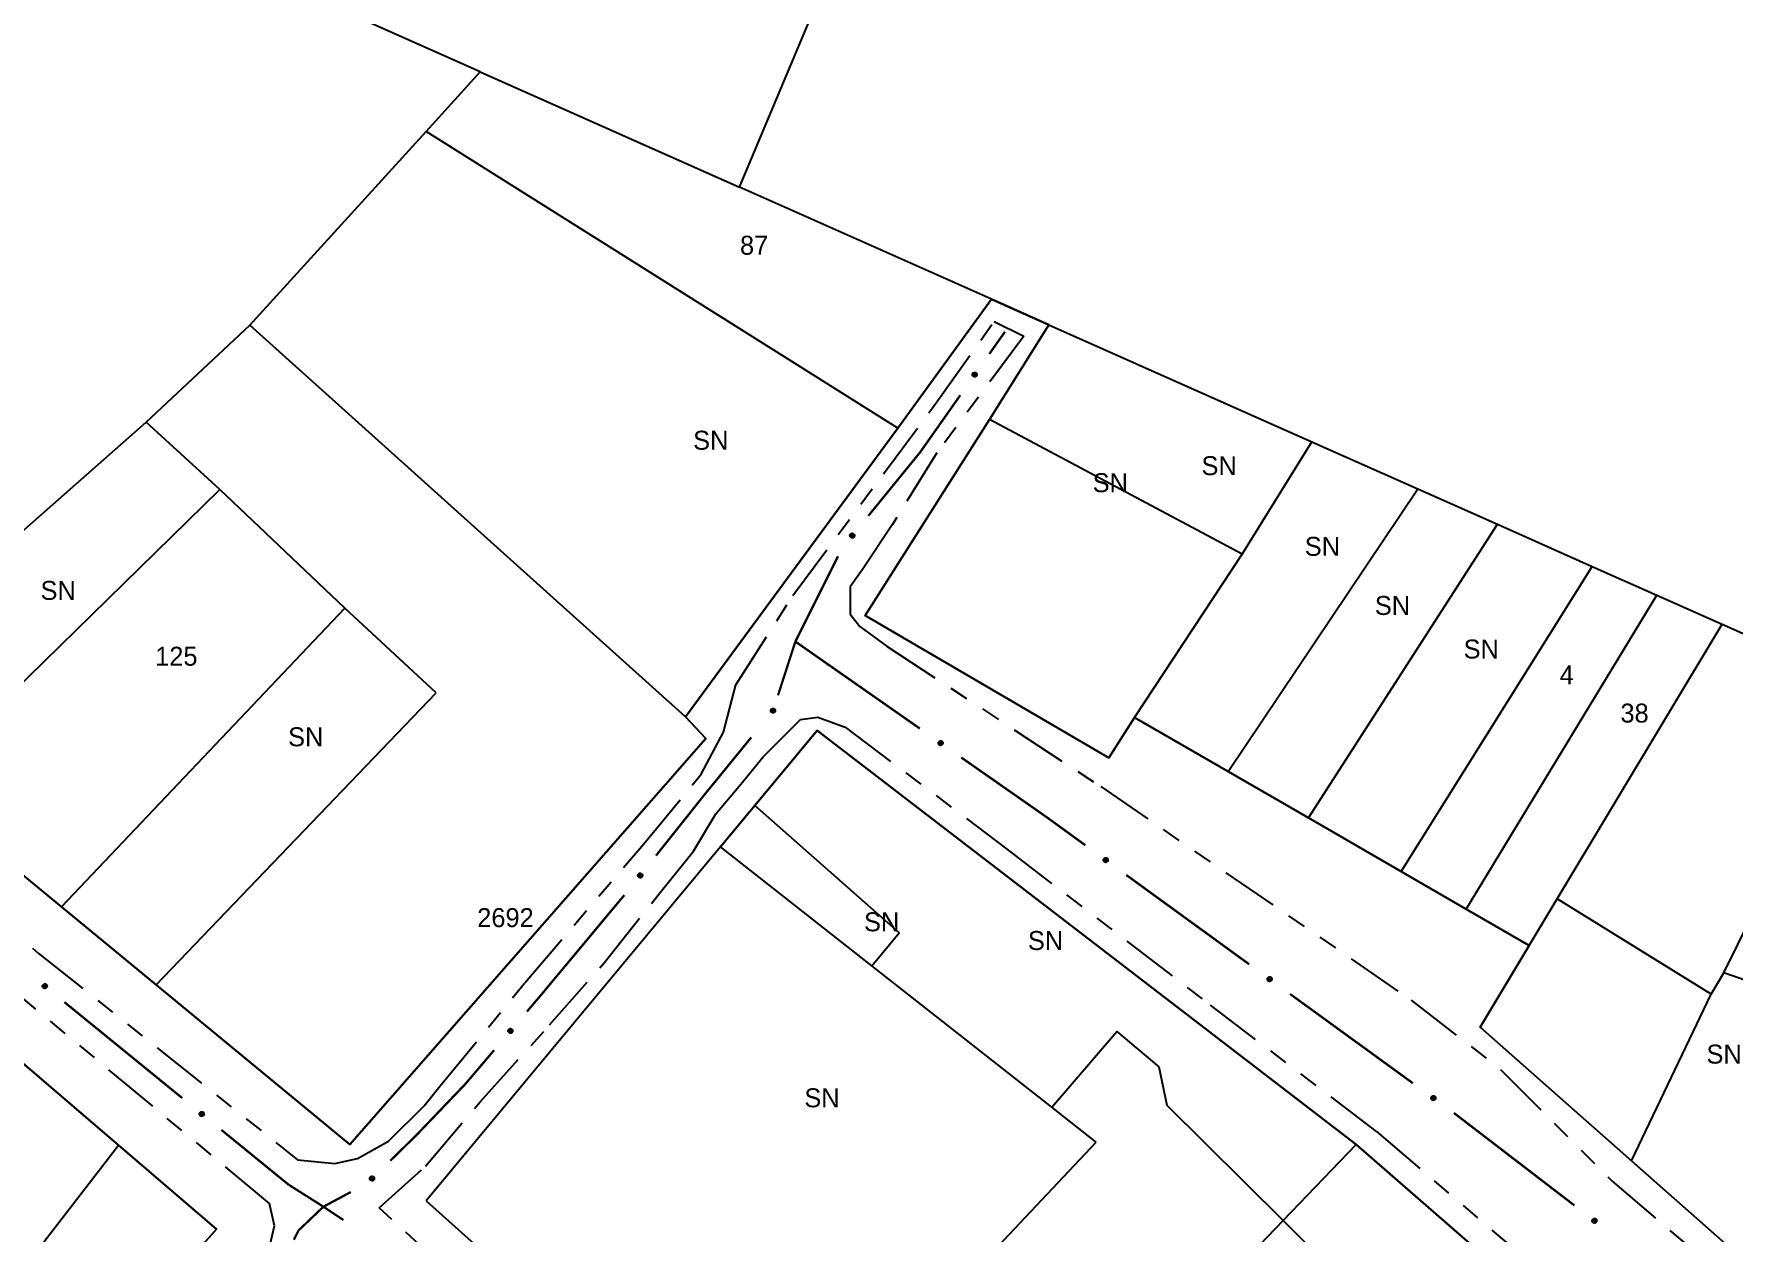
# Model space of a CAD drawing. Extents: x 204373 to 205952, y 4873300 to 4875179.
# Drawn here: x 205632.6 to 205766.9, y 4874200.6 to 4874295.3 of the extents above; entities that cross this region are included whole.
import ezdxf
from ezdxf.enums import TextEntityAlignment as Align

# ---------------------------------------------------------------- set-up
doc = ezdxf.new("R2010")
doc.units = 0
doc.header["$LTSCALE"] = 1.5
doc.header["$MEASUREMENT"] = 0
doc.linetypes.add('TRACO_25', pattern=[8, 3, -1, 1, -1, 1, -1])
for name, color, linetype in [('CD_MALHA_LOTES', 7, 'CONTINUOUS'), ('RU-QUADRA', 220, 'CONTINUOUS'), ('SV-EIXO-RUA-N-PAV', 6, 'CONTINUOUS'), ('SV-RUA-NAO-PAV', 7, 'CONTINUOUS'), ('Th_NmrPort', 1, 'CONTINUOUS')]:
    doc.layers.add(name, color=color, linetype=linetype)

msp = doc.modelspace()

# ---------------------------------------------------------------- linework, layer by layer
at = {"layer": 'CD_MALHA_LOTES', "linetype": 'Continuous', "flags": 128}
for points in [[(205688.351949, 4874283.152557), (205706.298173, 4874325.851901)], [(205667.877065, 4874292.264462), (205633.468149, 4874307.577405)], [(205663.595358, 4874287.542785), (205667.877065, 4874292.264462)], [(205667.877065, 4874292.264462), (205688.351949, 4874283.152557)], [(205649.673746, 4874272.238886), (205663.595358, 4874287.542785)], [(205700.867758, 4874264.093263), (205663.595358, 4874287.542785)], [(205708.27281, 4874274.287209), (205688.351949, 4874283.152557)], [(205708.27281, 4874274.287209), (205700.867758, 4874264.093263)], [(205712.797327, 4874272.27367), (205708.27281, 4874274.287209)], [(205641.478755, 4874264.578709), (205649.673746, 4874272.238886)], [(205684.082836, 4874241.285516), (205649.673746, 4874272.238886)], [(205708.124768, 4874264.784406), (205712.797327, 4874272.27367)], [(205712.797327, 4874272.27367), (205733.583741, 4874263.023126)], [(205631.654639, 4874255.898271), (205641.478755, 4874264.578709)], [(205647.30411, 4874259.255256), (205641.478755, 4874264.578709)], [(205698.300652, 4874249.283037), (205708.124768, 4874264.784406)], [(205728.069204, 4874254.121044), (205708.124768, 4874264.784406)], [(205700.867758, 4874264.093263), (205684.082836, 4874241.285516)], [(205728.069204, 4874254.121044), (205733.583741, 4874263.023126)], [(205733.583741, 4874263.023126), (205741.954917, 4874259.297716)], [(205623.287583, 4874235.737795), (205647.30411, 4874259.255256)], [(205657.177594, 4874249.875446), (205647.30411, 4874259.255256)], [(205726.967508, 4874236.963547), (205741.954917, 4874259.297716)], [(205741.954917, 4874259.297716), (205748.256275, 4874256.493433)], [(205733.317546, 4874233.291961), (205748.256275, 4874256.493433)], [(205748.256275, 4874256.493433), (205755.720908, 4874253.171459)], [(205719.578008, 4874241.236149), (205728.069204, 4874254.121044)], [(205740.644621, 4874229.055453), (205755.720908, 4874253.171459)], [(205755.720908, 4874253.171459), (205760.84993, 4874250.888898)], [(205745.764909, 4874226.069327), (205760.84993, 4874250.888898)], [(205760.84993, 4874250.888898), (205766.015629, 4874248.590016)], [(205634.801902, 4874226.25249), (205657.177594, 4874249.875446)], [(205664.385237, 4874243.161478), (205657.177594, 4874249.875446)], [(205719.578008, 4874241.236149), (205717.553944, 4874238.027266), (205698.300652, 4874249.283037)], [(205752.9671, 4874226.880395), (205766.015629, 4874248.590016)], [(205766.015629, 4874248.590016), (205777.267376, 4874243.582669)], [(205642.272165, 4874220.090217), (205664.385237, 4874243.161478)], [(205766.131482, 4874221.044875), (205777.267376, 4874243.582669)], [(205684.082836, 4874241.285516), (205685.711961, 4874239.557656)], [(205689.581994, 4874234.258258), (205694.50451, 4874240.193956), (205737.07742, 4874207.483721)], [(205726.967508, 4874236.963547), (205719.578008, 4874241.236149)], [(205685.711961, 4874239.557656), (205657.572533, 4874207.468836)], [(205733.317546, 4874233.291961), (205726.967508, 4874236.963547)], [(205634.801902, 4874226.25249), (205623.287583, 4874235.737795)], [(205686.866888, 4874231.005731), (205689.581994, 4874234.258258)], [(205698.818207, 4874221.600415), (205700.982362, 4874224.203583), (205689.581994, 4874234.258258)], [(205740.644621, 4874229.055453), (205733.317546, 4874233.291961)], [(205686.866888, 4874231.005731), (205663.603405, 4874203.019256)], [(205698.818207, 4874221.600415), (205686.866888, 4874231.005731)], [(205745.764909, 4874226.069327), (205740.644621, 4874229.055453)], [(205750.759993, 4874223.208299), (205752.9671, 4874226.880395)], [(205765.144134, 4874219.366383), (205752.9671, 4874226.880395)], [(205642.272165, 4874220.090217), (205634.801902, 4874226.25249)], [(205750.759993, 4874223.208299), (205745.764909, 4874226.069327)], [(205746.87819, 4874216.74991), (205750.759993, 4874223.208299)], [(205713.026364, 4874210.419328), (205698.818207, 4874221.600415)], [(205623.974581, 4874220.547709), (205639.288602, 4874207.427853)], [(205657.572533, 4874207.468836), (205642.272165, 4874220.090217)], [(205765.144134, 4874219.366383), (205766.131482, 4874221.044875)], [(205776.69611, 4874217.342319), (205766.131482, 4874221.044875)], [(205758.839831, 4874206.178548), (205765.144134, 4874219.366383)], [(205713.026364, 4874210.419328), (205718.169095, 4874216.412653), (205721.49556, 4874213.611419), (205722.137509, 4874210.57675), (205731.304803, 4874201.459107)], [(205758.839831, 4874206.178548), (205746.87819, 4874216.74991)], [(205716.535043, 4874207.658799), (205713.026364, 4874210.419328)], [(205623.600952, 4874187.116868), (205639.288602, 4874207.427853)], [(205639.288602, 4874207.427853), (205647.04382, 4874200.783789)], [(205689.933814, 4874179.398889), (205716.535043, 4874207.658799)], [(205731.304803, 4874201.459107), (205737.07742, 4874207.483721)], [(205737.07742, 4874207.483721), (205749.13049, 4874196.977917)], [(205769.389732, 4874196.854841), (205758.839831, 4874206.178548)], [(205663.603405, 4874203.019256), (205689.933814, 4874179.398889)], [(205700.820586, 4874169.632632), (205731.304803, 4874201.459107)], [(205741.956811, 4874190.856959), (205731.304803, 4874201.459107)], [(205647.04382, 4874200.783789), (205629.788179, 4874181.436555)]]:
    msp.add_lwpolyline(points, dxfattribs=at)
at = {"layer": 'RU-QUADRA', "linetype": 'Continuous', "flags": 128}
msp.add_lwpolyline([(205623.262178, 4874235.706998), (205634.801902, 4874226.25249), (205642.272165, 4874220.090217), (205657.572533, 4874207.468836), (205685.711961, 4874239.557656), (205684.082836, 4874241.285516), (205700.867758, 4874264.093263), (205708.27281, 4874274.287209), (205712.797327, 4874272.27367), (205708.124768, 4874264.784406), (205698.300652, 4874249.283037), (205717.553944, 4874238.027266), (205719.578008, 4874241.236149), (205726.967508, 4874236.963547), (205733.317546, 4874233.291961), (205740.644621, 4874229.055453), (205745.764909, 4874226.069327), (205750.759993, 4874223.208299), (205746.87819, 4874216.74991), (205758.839831, 4874206.178548), (205769.389732, 4874196.854841)], dxfattribs=at)
for points in [[(205523.685177, 4874220.974697), (205550.384966, 4874197.645992), (205559.652156, 4874189.844739), (205564.493981, 4874185.693188), (205571.899934, 4874179.343062), (205580.816441, 4874171.941868), (205604.015723, 4874152.540165), (205615.709665, 4874165.651554), (205623.25847, 4874174.165357), (205629.788179, 4874181.436555), (205647.04382, 4874200.783789), (205639.288602, 4874207.427853), (205623.974581, 4874220.547709), (205616.05772, 4874227.330256), (205608.538869, 4874233.77182), (205603.983278, 4874237.674695), (205594.051052, 4874246.183849), (205567.590467, 4874268.85321), (205554.699042, 4874254.418154), (205547.740649, 4874246.626557), (205539.505392, 4874237.275857)], [(205663.603405, 4874203.019256), (205689.933814, 4874179.398889), (205700.820586, 4874169.632632), (205728.875302, 4874144.465431), (205740.433064, 4874134.097245), (205750.099568, 4874153.891937), (205759.983338, 4874174.131537), (205757.007028, 4874175.882308), (205760.917083, 4874180.346774), (205764.126829, 4874183.906674), (205749.13049, 4874196.977917), (205737.07742, 4874207.483721), (205694.50451, 4874240.193956), (205689.575208, 4874234.263899), (205686.866888, 4874231.005731)]]:
    msp.add_lwpolyline(points, close=True, dxfattribs=at)
at = {"layer": 'SV-EIXO-RUA-N-PAV', "const_width": 0.18}
for points in [[(205708.104947, 4874269.96382), (205709.255934, 4874271.599433)], [(205709.255934, 4874271.599433), (205709.334405, 4874271.710944)], [(205702.640564, 4874262.198644), (205705.802973, 4874266.692594)], [(205698.534224, 4874257.153712), (205702.321852, 4874261.807084)], [(205702.321852, 4874261.807084), (205702.640564, 4874262.198644)], [(205692.775956, 4874247.225578), (205696.145022, 4874253.96371)], [(205691.404716, 4874242.974734), (205692.632727, 4874246.781568)], [(205692.632727, 4874246.781568), (205692.775956, 4874247.225578)], [(205692.775956, 4874247.225578), (205702.610826, 4874240.349872)], [(205685.553654, 4874235.070972), (205689.289544, 4874239.65045)], [(205705.889116, 4874238.05797), (205712.445696, 4874233.474167)], [(205681.763305, 4874230.304322), (205685.497659, 4874235.000554)], [(205685.497659, 4874235.000554), (205685.553654, 4874235.070972)], [(205712.445696, 4874233.474167), (205712.681326, 4874233.309435)], [(205712.681326, 4874233.309435), (205715.684466, 4874231.126825)], [(205718.920174, 4874228.775189), (205728.627301, 4874221.720283)], [(205672.694433, 4874219.305214), (205679.26039, 4874227.184364)], [(205635.021461, 4874218.725354), (205644.325399, 4874211.14665)], [(205671.565163, 4874217.976662), (205672.212812, 4874218.738602)], [(205672.212812, 4874218.738602), (205672.694433, 4874219.305214)], [(205731.863009, 4874219.368648), (205741.570136, 4874212.313742)], [(205666.705206, 4874212.259066), (205668.974569, 4874214.928905)], [(205662.829825, 4874208.207531), (205666.362363, 4874211.900639)], [(205666.362363, 4874211.900639), (205666.705206, 4874212.259066)], [(205744.805844, 4874209.962107), (205744.917455, 4874209.880991)], [(205744.917455, 4874209.880991), (205754.326347, 4874202.657389)], [(205647.426711, 4874208.620415), (205652.07868, 4874204.831063)], [(205662.194469, 4874207.585102), (205662.829825, 4874208.207531)], [(205660.765797, 4874206.185496), (205662.194469, 4874207.585102)], [(205652.07868, 4874204.831063), (205652.73164, 4874204.299182)], [(205652.73164, 4874204.299182), (205655.399432, 4874202.609579)], [(205656.768791, 4874203.241109), (205657.64258, 4874203.708987)], [(205657.64258, 4874203.708987), (205657.650056, 4874203.713686)], [(205655.091909, 4874202.177914), (205655.486449, 4874202.554469)], [(205655.399432, 4874202.609579), (205655.486449, 4874202.554469)], [(205655.486449, 4874202.554469), (205656.768791, 4874203.241109)], [(205655.486449, 4874202.554469), (205657.064215, 4874201.501253)], [(205653.513701, 4874200.67165), (205655.091909, 4874202.177914)], [(205653.147721, 4874199.93969), (205653.513701, 4874200.67165)]]:
    msp.add_lwpolyline(points, dxfattribs=at)
at = {"layer": 'SV-EIXO-RUA-N-PAV'}
for points in [[(205706.781249, 4874268.274055), (205706.772187, 4874268.322116), (205706.774226, 4874268.365276), (205706.786288, 4874268.400784), (205706.805129, 4874268.429381), (205706.827699, 4874268.456467), (205706.856479, 4874268.478755), (205706.893901, 4874268.496417), (205706.94205, 4874268.505846), (205706.986125, 4874268.50085), (205707.021569, 4874268.490887), (205707.05252, 4874268.472959), (205707.078466, 4874268.450592), (205707.100629, 4874268.419931), (205707.118157, 4874268.381833), (205707.126466, 4874268.333188), (205707.124176, 4874268.29089), (205707.111607, 4874268.256851), (205707.093386, 4874268.225849), (205707.070012, 4874268.198473), (205707.041635, 4874268.176757), (205707.003244, 4874268.159178), (205706.955123, 4874268.151613), (205706.912909, 4874268.153415), (205706.878703, 4874268.165503), (205706.848585, 4874268.184129), (205706.821143, 4874268.206436), (205706.797534, 4874268.234434), (205706.781249, 4874268.274055)], [(205697.095605, 4874255.560645), (205697.089927, 4874255.609223), (205697.094979, 4874255.652134), (205697.109495, 4874255.686711), (205697.130289, 4874255.713922), (205697.154697, 4874255.739363), (205697.184966, 4874255.759584), (205697.223531, 4874255.774586), (205697.272221, 4874255.780624), (205697.31584, 4874255.772559), (205697.3505, 4874255.760142), (205697.380122, 4874255.740093), (205697.40444, 4874255.715967), (205697.424404, 4874255.683832), (205697.439225, 4874255.644601), (205697.444113, 4874255.595494), (205697.438871, 4874255.553459), (205697.423952, 4874255.520383), (205697.403608, 4874255.490731), (205697.378377, 4874255.465056), (205697.348551, 4874255.445378), (205697.309024, 4874255.430526), (205697.260492, 4874255.426345), (205697.218508, 4874255.431094), (205697.185231, 4874255.445544), (205697.156489, 4874255.466231), (205697.130674, 4874255.490402), (205697.109081, 4874255.519983), (205697.095605, 4874255.560645)], [(205690.865544, 4874241.661866), (205690.842633, 4874241.705076), (205690.831779, 4874241.746898), (205690.832765, 4874241.784386), (205690.842274, 4874241.817285), (205690.855794, 4874241.849847), (205690.876667, 4874241.879669), (205690.907166, 4874241.907636), (205690.950351, 4874241.930923), (205690.993924, 4874241.939227), (205691.030728, 4874241.940226), (205691.065605, 4874241.932286), (205691.097017, 4874241.918622), (205691.127277, 4874241.895916), (205691.155318, 4874241.864731), (205691.177683, 4874241.820741), (205691.188043, 4874241.779667), (205691.186137, 4874241.743432), (205691.177932, 4874241.70842), (205691.163731, 4874241.675342), (205691.143073, 4874241.646187), (205691.111624, 4874241.618011), (205691.067913, 4874241.596512), (205691.027064, 4874241.585711), (205690.990812, 4874241.587108), (205690.956525, 4874241.595962), (205690.923701, 4874241.609125), (205690.892849, 4874241.628859), (205690.865544, 4874241.661866)], [(205704.195288, 4874239.376466), (205704.243321, 4874239.385675), (205704.286487, 4874239.383768), (205704.322032, 4874239.371816), (205704.350687, 4874239.353063), (205704.377843, 4874239.330577), (205704.400219, 4874239.301865), (205704.417995, 4874239.264498), (205704.427572, 4874239.216378), (205704.422713, 4874239.172288), (205704.412859, 4874239.136813), (205704.395025, 4874239.105807), (205704.372739, 4874239.079793), (205704.342146, 4874239.057536), (205704.304102, 4874239.039891), (205704.255483, 4874239.031432), (205704.213177, 4874239.033592), (205704.1791, 4874239.046056), (205704.148042, 4874239.064182), (205704.120594, 4874239.087471), (205704.098791, 4874239.115781), (205704.081095, 4874239.154118), (205704.073382, 4874239.202216), (205704.075054, 4874239.244435), (205704.087036, 4874239.278678), (205704.10557, 4874239.308853), (205704.127792, 4874239.336364), (205704.155717, 4874239.360058), (205704.195288, 4874239.376466)], [(205717.25081, 4874230.124525), (205717.299004, 4874230.132852), (205717.342128, 4874230.130154), (205717.377447, 4874230.117552), (205717.405754, 4874230.098277), (205717.432493, 4874230.075296), (205717.454339, 4874230.046179), (205717.471427, 4874230.008492), (205717.48012, 4874229.960205), (205717.474452, 4874229.916211), (205717.463949, 4874229.880923), (205717.44555, 4874229.850249), (205717.422791, 4874229.824648), (205717.391795, 4874229.802956), (205717.353433, 4874229.786011), (205717.304668, 4874229.778446), (205717.262409, 4874229.781381), (205717.228566, 4874229.794468), (205717.197846, 4874229.81316), (205717.170829, 4874229.836949), (205717.149549, 4874229.865654), (205717.132559, 4874229.904309), (205717.125729, 4874229.95254), (205717.128175, 4874229.994721), (205717.140783, 4874230.028739), (205717.159867, 4874230.058569), (205717.18259, 4874230.085668), (205717.210945, 4874230.108846), (205717.25081, 4874230.124525)], [(205680.342934, 4874228.694964), (205680.336702, 4874228.743474), (205680.341266, 4874228.78644), (205680.355386, 4874228.821181), (205680.375869, 4874228.848626), (205680.399986, 4874228.874344), (205680.430022, 4874228.894909), (205680.468414, 4874228.910349), (205680.517032, 4874228.916942), (205680.560739, 4874228.909374), (205680.595539, 4874228.897353), (205680.625387, 4874228.877643), (205680.649979, 4874228.853795), (205680.670308, 4874228.82189), (205680.685575, 4874228.78283), (205680.691022, 4874228.733782), (205680.686259, 4874228.69169), (205680.671719, 4874228.658446), (205680.651713, 4874228.628564), (205680.626777, 4874228.602603), (205680.597177, 4874228.582587), (205680.557822, 4874228.567286), (205680.509341, 4874228.562552), (205680.467305, 4874228.566823), (205680.433866, 4874228.580892), (205680.40489, 4874228.60125), (205680.378801, 4874228.625126), (205680.356872, 4874228.654458), (205680.342934, 4874228.694964)], [(205633.428928, 4874220.164562), (205633.477508, 4874220.170223), (205633.520417, 4874220.165154), (205633.554989, 4874220.150626), (205633.582192, 4874220.129822), (205633.607624, 4874220.105404), (205633.627834, 4874220.075128), (205633.642821, 4874220.036557), (205633.648842, 4874219.987865), (205633.64076, 4874219.944249), (205633.62833, 4874219.909593), (205633.60827, 4874219.879979), (205633.584135, 4874219.85567), (205633.551992, 4874219.835717), (205633.512756, 4874219.820911), (205633.463648, 4874219.816042), (205633.421614, 4874219.8213), (205633.388544, 4874219.83623), (205633.358899, 4874219.856586), (205633.333234, 4874219.881826), (205633.313567, 4874219.911659), (205633.29873, 4874219.951191), (205633.294566, 4874219.999725), (205633.299332, 4874220.041708), (205633.313794, 4874220.074979), (205633.334491, 4874220.103713), (205633.358672, 4874220.12952), (205633.38826, 4874220.151102), (205633.428928, 4874220.164562)], [(205730.193645, 4874220.717984), (205730.24184, 4874220.726311), (205730.284963, 4874220.723613), (205730.320282, 4874220.71101), (205730.348589, 4874220.691736), (205730.375328, 4874220.668755), (205730.397174, 4874220.639638), (205730.414262, 4874220.60195), (205730.422955, 4874220.553664), (205730.417287, 4874220.509669), (205730.406784, 4874220.474382), (205730.388385, 4874220.443708), (205730.365626, 4874220.418107), (205730.33463, 4874220.396414), (205730.296268, 4874220.37947), (205730.247503, 4874220.371904), (205730.205244, 4874220.374839), (205730.171401, 4874220.387926), (205730.140681, 4874220.406619), (205730.113664, 4874220.430407), (205730.092384, 4874220.459113), (205730.075394, 4874220.497768), (205730.068564, 4874220.545998), (205730.07101, 4874220.58818), (205730.083618, 4874220.622197), (205730.102702, 4874220.652028), (205730.125426, 4874220.679126), (205730.15378, 4874220.702305), (205730.193645, 4874220.717984)], [(205670.092937, 4874216.414601), (205670.088294, 4874216.463289), (205670.09426, 4874216.506083), (205670.109509, 4874216.540343), (205670.130878, 4874216.567104), (205670.155823, 4874216.59202), (205670.186515, 4874216.611591), (205670.225391, 4874216.625768), (205670.274199, 4874216.630768), (205670.317635, 4874216.621776), (205670.352024, 4874216.608623), (205670.381212, 4874216.587948), (205670.40501, 4874216.563309), (205670.424285, 4874216.530756), (205670.438267, 4874216.491218), (205670.442108, 4874216.442018), (205670.435971, 4874216.400105), (205670.420352, 4874216.367354), (205670.39938, 4874216.338142), (205670.373609, 4874216.31301), (205670.34337, 4874216.293972), (205670.303536, 4874216.279966), (205670.254926, 4874216.276819), (205670.213052, 4874216.282462), (205670.18009, 4874216.297617), (205670.151796, 4874216.318912), (205670.126501, 4874216.343627), (205670.105543, 4874216.373661), (205670.092937, 4874216.414601)], [(205743.13648, 4874211.311442), (205743.184675, 4874211.31977), (205743.227798, 4874211.317071), (205743.263117, 4874211.304469), (205743.291424, 4874211.285194), (205743.318163, 4874211.262213), (205743.340009, 4874211.233096), (205743.357097, 4874211.195409), (205743.36579, 4874211.147122), (205743.360122, 4874211.103128), (205743.34962, 4874211.06784), (205743.33122, 4874211.037166), (205743.308461, 4874211.011565), (205743.277465, 4874210.989873), (205743.239103, 4874210.972929), (205743.190338, 4874210.965363), (205743.148079, 4874210.968298), (205743.114236, 4874210.981385), (205743.083516, 4874211.000077), (205743.056499, 4874211.023866), (205743.03522, 4874211.052571), (205743.018229, 4874211.091226), (205743.011399, 4874211.139457), (205743.013845, 4874211.181639), (205743.026453, 4874211.215656), (205743.045537, 4874211.245486), (205743.068261, 4874211.272585), (205743.096615, 4874211.295763), (205743.13648, 4874211.311442)], [(205645.834178, 4874210.059624), (205645.882757, 4874210.065284), (205645.925667, 4874210.060216), (205645.960239, 4874210.045688), (205645.987441, 4874210.024883), (205646.012874, 4874210.000465), (205646.033083, 4874209.97019), (205646.048071, 4874209.931618), (205646.054091, 4874209.882926), (205646.04601, 4874209.839311), (205646.03358, 4874209.804655), (205646.01352, 4874209.775041), (205645.989385, 4874209.750732), (205645.957242, 4874209.730779), (205645.918006, 4874209.715972), (205645.868897, 4874209.711103), (205645.826864, 4874209.716361), (205645.793793, 4874209.731291), (205645.764149, 4874209.751647), (205645.738483, 4874209.776887), (205645.718816, 4874209.806721), (205645.70398, 4874209.846253), (205645.699816, 4874209.894786), (205645.704581, 4874209.936769), (205645.719043, 4874209.970041), (205645.739741, 4874209.998775), (205645.763922, 4874210.024581), (205645.79351, 4874210.046163), (205645.834178, 4874210.059624)], [(205659.157454, 4874204.763977), (205659.157264, 4874204.812885), (205659.167101, 4874204.854958), (205659.185406, 4874204.887688), (205659.209123, 4874204.912392), (205659.236233, 4874204.934933), (205659.26858, 4874204.951628), (205659.308586, 4874204.962206), (205659.357646, 4874204.962742), (205659.400083, 4874204.949831), (205659.433131, 4874204.933602), (205659.460315, 4874204.910355), (205659.481771, 4874204.883652), (205659.498002, 4874204.849478), (205659.508326, 4874204.808832), (205659.50767, 4874204.759487), (205659.497743, 4874204.718306), (205659.479207, 4874204.687113), (205659.455662, 4874204.659932), (205659.427709, 4874204.637251), (205659.395863, 4874204.621046), (205659.354919, 4874204.610725), (205659.306224, 4874204.612017), (205659.265038, 4874204.62145), (205659.233593, 4874204.639543), (205659.207355, 4874204.663326), (205659.184416, 4874204.690242), (205659.16628, 4874204.722059), (205659.157454, 4874204.763977)], [(205755.865805, 4874201.614264), (205755.914202, 4874201.621322), (205755.957239, 4874201.617491), (205755.992215, 4874201.603965), (205756.020006, 4874201.583953), (205756.046131, 4874201.560277), (205756.067204, 4874201.530596), (205756.083296, 4874201.492472), (205756.090716, 4874201.443974), (205756.083894, 4874201.400144), (205756.072468, 4874201.365144), (205756.053269, 4874201.334964), (205756.029844, 4874201.30997), (205755.998289, 4874201.2891), (205755.959495, 4874201.27317), (205755.910547, 4874201.266889), (205755.86838, 4874201.270934), (205755.834893, 4874201.284906), (205755.804675, 4874201.304399), (205755.778293, 4874201.32889), (205755.757775, 4874201.358144), (205755.741806, 4874201.397233), (205755.736246, 4874201.445626), (205755.739801, 4874201.487729), (205755.753299, 4874201.521403), (205755.77316, 4874201.550721), (205755.796588, 4874201.577213), (205755.825542, 4874201.599639), (205755.865805, 4874201.614264)]]:
    msp.add_lwpolyline(points, close=True, dxfattribs=at)
for points in [[(205706.772187, 4874268.322116), (205706.856479, 4874268.478755)], [(205706.773243, 4874268.346725), (205706.837801, 4874268.459804)], [(205706.774226, 4874268.365276), (205706.827699, 4874268.456467)], [(205706.777376, 4874268.300435), (205706.871278, 4874268.481296)], [(205706.781249, 4874268.274055), (205706.893901, 4874268.496417)], [(205706.791346, 4874268.253897), (205706.917486, 4874268.497167)], [(205706.797534, 4874268.234434), (205706.94205, 4874268.505846)], [(205706.812176, 4874268.224222), (205706.961089, 4874268.499853)], [(205706.821143, 4874268.206436), (205706.986125, 4874268.50085)], [(205706.836148, 4874268.199011), (205706.999526, 4874268.492827)], [(205706.848585, 4874268.184129), (205707.021569, 4874268.490887)], [(205706.865492, 4874268.176692), (205707.03817, 4874268.478981)], [(205706.878703, 4874268.165503), (205707.05252, 4874268.472959)], [(205706.898432, 4874268.161855), (205707.064166, 4874268.459019)], [(205706.912909, 4874268.153415), (205707.078466, 4874268.450592)], [(205706.936084, 4874268.153713), (205707.087683, 4874268.43079)], [(205706.955123, 4874268.151613), (205707.100629, 4874268.419931)], [(205706.980142, 4874268.159416), (205707.108059, 4874268.398098)], [(205707.003244, 4874268.159178), (205707.118157, 4874268.381833)], [(205707.023663, 4874268.17384), (205707.118226, 4874268.350899)], [(205707.041635, 4874268.176757), (205707.126466, 4874268.333188)], [(205707.057802, 4874268.19153), (205707.122029, 4874268.30651)], [(205707.070012, 4874268.198473), (205707.124176, 4874268.29089)], [(205697.089927, 4874255.609223), (205697.184966, 4874255.759584)], [(205697.092701, 4874255.633697), (205697.165008, 4874255.741985)], [(205697.093587, 4874255.587231), (205697.199907, 4874255.761083)], [(205697.094979, 4874255.652134), (205697.154697, 4874255.739363)], [(205697.095605, 4874255.560645), (205697.223531, 4874255.774586)], [(205697.104268, 4874255.539831), (205697.24711, 4874255.773684)], [(205697.109081, 4874255.519983), (205697.272221, 4874255.780624)], [(205697.122973, 4874255.508772), (205697.290795, 4874255.773315)], [(205697.130674, 4874255.490402), (205697.31584, 4874255.772559)], [(205697.145123, 4874255.481946), (205697.328647, 4874255.763618)], [(205697.156489, 4874255.466231), (205697.3505, 4874255.760142)], [(205697.172835, 4874255.45763), (205697.366228, 4874255.747104)], [(205697.185231, 4874255.445544), (205697.380122, 4874255.740093)], [(205697.204657, 4874255.440525), (205697.390765, 4874255.725373)], [(205697.218508, 4874255.431094), (205697.40444, 4874255.715967)], [(205697.241647, 4874255.42977), (205697.41225, 4874255.695569)], [(205697.260492, 4874255.426345), (205697.424404, 4874255.683832)], [(205697.285996, 4874255.432379), (205697.43029, 4874255.661532)], [(205697.309024, 4874255.430526), (205697.439225, 4874255.644601)], [(205697.330419, 4874255.443725), (205697.437132, 4874255.613737)], [(205697.348551, 4874255.445378), (205697.444113, 4874255.595494)], [(205697.365711, 4874255.458984), (205697.437821, 4874255.569192)], [(205697.378377, 4874255.465056), (205697.438871, 4874255.553459)], [(205690.831779, 4874241.746898), (205690.855794, 4874241.849847)], [(205690.836343, 4874241.72889), (205690.864452, 4874241.85603)], [(205690.842633, 4874241.705076), (205690.876667, 4874241.879669)], [(205690.854021, 4874241.68591), (205690.890047, 4874241.886485)], [(205690.865544, 4874241.661866), (205690.907166, 4874241.907636)], [(205690.881166, 4874241.645611), (205690.929467, 4874241.915348)], [(205690.892849, 4874241.628859), (205690.950351, 4874241.930923)], [(205690.909862, 4874241.62345), (205690.970311, 4874241.930848)], [(205690.923701, 4874241.609125), (205690.993924, 4874241.939227)], [(205690.940233, 4874241.606484), (205691.009102, 4874241.93554)], [(205690.956525, 4874241.595962), (205691.030728, 4874241.940226)], [(205690.974877, 4874241.593875), (205691.050113, 4874241.93378)], [(205690.990812, 4874241.587108), (205691.065605, 4874241.932286)], [(205691.010736, 4874241.589476), (205691.080862, 4874241.922428)], [(205691.027064, 4874241.585711), (205691.097017, 4874241.918622)], [(205691.049108, 4874241.59287), (205691.111694, 4874241.902446)], [(205691.067913, 4874241.596512), (205691.127277, 4874241.895916)], [(205691.089491, 4874241.611385), (205691.14085, 4874241.877269)], [(205691.111624, 4874241.618011), (205691.155318, 4874241.864731)], [(205691.126774, 4874241.63807), (205691.16456, 4874241.83521)], [(205691.143073, 4874241.646187), (205691.177683, 4874241.820741)], [(205691.154129, 4874241.66509), (205691.181359, 4874241.793947)], [(205691.163731, 4874241.675342), (205691.188043, 4874241.779667)], [(205704.073382, 4874239.202216), (205704.342146, 4874239.057536)], [(205704.075054, 4874239.244435), (205704.372739, 4874239.079793)], [(205704.075423, 4874239.221261), (205704.352965, 4874239.070514)], [(205704.081095, 4874239.154118), (205704.304102, 4874239.039891)], [(205704.081262, 4874239.17722), (205704.320336, 4874239.050038)], [(205704.083449, 4874239.258937), (205704.381121, 4874239.094118)], [(205704.087036, 4874239.278678), (205704.395025, 4874239.105807)], [(205704.09582, 4874239.133744), (205704.273168, 4874239.039726)], [(205704.098185, 4874239.291923), (205704.401004, 4874239.120176)], [(205704.098791, 4874239.115781), (205704.255483, 4874239.031432)], [(205704.10557, 4874239.308853), (205704.412859, 4874239.136813)], [(205704.113614, 4874239.09966), (205704.228791, 4874239.035787)], [(205704.120413, 4874239.321336), (205704.41473, 4874239.158862)], [(205704.120594, 4874239.087471), (205704.213177, 4874239.033592)], [(205704.127792, 4874239.336364), (205704.422713, 4874239.172288)], [(205704.14555, 4874239.345385), (205704.421638, 4874239.197321)], [(205704.155717, 4874239.360058), (205704.427572, 4874239.216378)], [(205704.175161, 4874239.366306), (205704.418818, 4874239.240916)], [(205704.195288, 4874239.376466), (205704.417995, 4874239.264498)], [(205704.221656, 4874239.380419), (205704.402805, 4874239.287074)], [(205704.243321, 4874239.385675), (205704.400219, 4874239.301865)], [(205704.267933, 4874239.384695), (205704.38121, 4874239.320485)], [(205704.286487, 4874239.383768), (205704.377843, 4874239.330577)], [(205717.125729, 4874229.95254), (205717.391795, 4874229.802956)], [(205717.128119, 4874229.971544), (205717.40285, 4874229.815734)], [(205717.128175, 4874229.994721), (205717.422791, 4874229.824648)], [(205717.132559, 4874229.904309), (205717.353433, 4874229.786011)], [(205717.133149, 4874229.927405), (205717.369851, 4874229.795859)], [(205717.136835, 4874230.009068), (205717.431434, 4874229.838817)], [(205717.140783, 4874230.028739), (205717.44555, 4874229.850249)], [(205717.146907, 4874229.883669), (205717.322502, 4874229.786414)], [(205717.149549, 4874229.865654), (205717.304668, 4874229.778446)], [(205717.152173, 4874230.041777), (205717.451791, 4874229.864506)], [(205717.159867, 4874230.058569), (205717.463949, 4874229.880923)], [(205717.164074, 4874229.849264), (205717.278061, 4874229.783289)], [(205717.170829, 4874229.836949), (205717.262409, 4874229.781381)], [(205717.174937, 4874230.070778), (205717.466225, 4874229.902934)], [(205717.18259, 4874230.085668), (205717.474452, 4874229.916211)], [(205717.200511, 4874230.094362), (205717.473837, 4874229.941259)], [(205717.210945, 4874230.108846), (205717.48012, 4874229.960205)], [(205717.230501, 4874230.114737), (205717.471816, 4874229.984899)], [(205717.25081, 4874230.124525), (205717.471427, 4874230.008492)], [(205717.277246, 4874230.127994), (205717.456653, 4874230.031343)], [(205717.299004, 4874230.132852), (205717.454339, 4874230.046179)], [(205717.323594, 4874230.13142), (205717.435675, 4874230.065144)], [(205717.342128, 4874230.130154), (205717.432493, 4874230.075296)], [(205680.336702, 4874228.743474), (205680.430022, 4874228.894909)], [(205680.339198, 4874228.767978), (205680.410266, 4874228.877083)], [(205680.340613, 4874228.721526), (205680.444945, 4874228.896578)], [(205680.341266, 4874228.78644), (205680.399986, 4874228.874344)], [(205680.342934, 4874228.694964), (205680.468414, 4874228.910349)], [(205680.351834, 4874228.67425), (205680.492002, 4874228.909716)], [(205680.356872, 4874228.654458), (205680.517032, 4874228.916942)], [(205680.370891, 4874228.643406), (205680.535688, 4874228.909845)], [(205680.378801, 4874228.625126), (205680.560739, 4874228.909374)], [(205680.393345, 4874228.616834), (205680.573647, 4874228.90058)], [(205680.40489, 4874228.60125), (205680.595539, 4874228.897353)], [(205680.421332, 4874228.592836), (205680.611414, 4874228.884495)], [(205680.433866, 4874228.580892), (205680.625387, 4874228.877643)], [(205680.453347, 4874228.576095), (205680.636197, 4874228.863045)], [(205680.467305, 4874228.566823), (205680.649979, 4874228.853795)], [(205680.490458, 4874228.565762), (205680.658021, 4874228.833488)], [(205680.509341, 4874228.562552), (205680.670308, 4874228.82189)], [(205680.534774, 4874228.568876), (205680.676447, 4874228.799658)], [(205680.557822, 4874228.567286), (205680.685575, 4874228.78283)], [(205680.579065, 4874228.580727), (205680.683834, 4874228.751945)], [(205680.597177, 4874228.582587), (205680.691022, 4874228.733782)], [(205680.614181, 4874228.596387), (205680.68503, 4874228.70741)], [(205680.626777, 4874228.602603), (205680.686259, 4874228.69169)], [(205633.294566, 4874219.999725), (205633.551992, 4874219.835717)], [(205633.297999, 4874220.018569), (205633.563734, 4874219.847867)], [(205633.29873, 4874219.951191), (205633.512756, 4874219.820911)], [(205633.299332, 4874220.041708), (205633.584135, 4874219.85567)], [(205633.300591, 4874219.974219), (205633.529691, 4874219.82984)], [(205633.308768, 4874220.055555), (205633.593546, 4874219.869342)], [(205633.311921, 4874219.929792), (205633.481894, 4874219.823016)], [(205633.313567, 4874219.911659), (205633.463648, 4874219.816042)], [(205633.313794, 4874220.074979), (205633.60827, 4874219.879979)], [(205633.325884, 4874220.087371), (205633.615287, 4874219.893871)], [(205633.327166, 4874219.894494), (205633.437348, 4874219.822343)], [(205633.333234, 4874219.881826), (205633.421614, 4874219.8213)], [(205633.334491, 4874220.103713), (205633.62833, 4874219.909593)], [(205633.35021, 4874220.115074), (205633.631815, 4874219.931446)], [(205633.358672, 4874220.12952), (205633.64076, 4874219.944249)], [(205633.377044, 4874220.137214), (205633.641525, 4874219.969294)], [(205633.38826, 4874220.151102), (205633.648842, 4874219.987865)], [(205633.40811, 4874220.155907), (205633.641911, 4874220.012978)], [(205633.428928, 4874220.164562), (205633.642821, 4874220.036557)], [(205633.455515, 4874220.16657), (205633.629327, 4874220.060187)], [(205633.477508, 4874220.170223), (205633.627834, 4874220.075128)], [(205633.501981, 4874220.167439), (205633.610242, 4874220.095092)], [(205633.520417, 4874220.165154), (205633.607624, 4874220.105404)], [(205730.068564, 4874220.545998), (205730.33463, 4874220.396414)], [(205730.070954, 4874220.565003), (205730.345685, 4874220.409192)], [(205730.07101, 4874220.58818), (205730.365626, 4874220.418107)], [(205730.075394, 4874220.497768), (205730.296268, 4874220.37947)], [(205730.075984, 4874220.520863), (205730.312686, 4874220.389318)], [(205730.07967, 4874220.602526), (205730.374269, 4874220.432276)], [(205730.083618, 4874220.622197), (205730.388385, 4874220.443708)], [(205730.089742, 4874220.477127), (205730.265337, 4874220.379872)], [(205730.092384, 4874220.459113), (205730.247503, 4874220.371904)], [(205730.095008, 4874220.635236), (205730.394626, 4874220.457965)], [(205730.102702, 4874220.652028), (205730.406784, 4874220.474382)], [(205730.106909, 4874220.442723), (205730.220896, 4874220.376748)], [(205730.113664, 4874220.430407), (205730.205244, 4874220.374839)], [(205730.117772, 4874220.664236), (205730.40906, 4874220.496393)], [(205730.125426, 4874220.679126), (205730.417287, 4874220.509669)], [(205730.143346, 4874220.68782), (205730.416672, 4874220.534718)], [(205730.15378, 4874220.702305), (205730.422955, 4874220.553664)], [(205730.173336, 4874220.708195), (205730.414652, 4874220.578357)], [(205730.193645, 4874220.717984), (205730.414262, 4874220.60195)], [(205730.220081, 4874220.721453), (205730.399488, 4874220.624801)], [(205730.24184, 4874220.726311), (205730.397174, 4874220.639638)], [(205730.266429, 4874220.724879), (205730.37851, 4874220.658603)], [(205730.284963, 4874220.723613), (205730.375328, 4874220.668755)], [(205670.088294, 4874216.463289), (205670.186515, 4874216.611591)], [(205670.091486, 4874216.441224), (205670.201484, 4874216.612772)], [(205670.09159, 4874216.487698), (205670.166187, 4874216.594422)], [(205670.092937, 4874216.414601), (205670.225391, 4874216.625768)], [(205670.09426, 4874216.506083), (205670.155823, 4874216.59202)], [(205670.101155, 4874216.393607), (205670.248946, 4874216.624365)], [(205670.105543, 4874216.373661), (205670.274199, 4874216.630768)], [(205670.119193, 4874216.362156), (205670.292612, 4874216.623065)], [(205670.126501, 4874216.343627), (205670.317635, 4874216.621776)], [(205670.140767, 4874216.334865), (205670.330249, 4874216.612564)], [(205670.151796, 4874216.318912), (205670.352024, 4874216.608623)], [(205670.167954, 4874216.309964), (205670.36747, 4874216.595253)], [(205670.18009, 4874216.297617), (205670.381212, 4874216.587948)], [(205670.199405, 4874216.292186), (205670.391538, 4874216.573004)], [(205670.213052, 4874216.282462), (205670.40501, 4874216.563309)], [(205670.236158, 4874216.280645), (205670.412384, 4874216.542749)], [(205670.254926, 4874216.276819), (205670.424285, 4874216.530756)], [(205670.280552, 4874216.282309), (205670.429695, 4874216.508336)], [(205670.303536, 4874216.279966), (205670.438267, 4874216.491218)], [(205670.325207, 4874216.292706), (205670.435517, 4874216.460407)], [(205670.34337, 4874216.293972), (205670.442108, 4874216.442018)], [(205670.360816, 4874216.307209), (205670.435257, 4874216.415856)], [(205670.373609, 4874216.31301), (205670.435971, 4874216.400105)], [(205743.011399, 4874211.139457), (205743.277465, 4874210.989873)], [(205743.013789, 4874211.158462), (205743.28852, 4874211.002651)], [(205743.013845, 4874211.181639), (205743.308461, 4874211.011565)], [(205743.018229, 4874211.091226), (205743.239103, 4874210.972929)], [(205743.018819, 4874211.114322), (205743.255521, 4874210.982777)], [(205743.022505, 4874211.195985), (205743.317104, 4874211.025734)], [(205743.026453, 4874211.215656), (205743.33122, 4874211.037166)], [(205743.032578, 4874211.070586), (205743.208172, 4874210.973331)], [(205743.03522, 4874211.052571), (205743.190338, 4874210.965363)], [(205743.037843, 4874211.228695), (205743.337461, 4874211.051423)], [(205743.045537, 4874211.245486), (205743.34962, 4874211.06784)], [(205743.049744, 4874211.036181), (205743.163731, 4874210.970207)], [(205743.056499, 4874211.023866), (205743.148079, 4874210.968298)], [(205743.060607, 4874211.257695), (205743.351895, 4874211.089851)], [(205743.068261, 4874211.272585), (205743.360122, 4874211.103128)], [(205743.086181, 4874211.281279), (205743.359507, 4874211.128177)], [(205743.096615, 4874211.295763), (205743.36579, 4874211.147122)], [(205743.116171, 4874211.301654), (205743.357487, 4874211.171816)], [(205743.13648, 4874211.311442), (205743.357097, 4874211.195409)], [(205743.162916, 4874211.314912), (205743.342323, 4874211.21826)], [(205743.184675, 4874211.31977), (205743.340009, 4874211.233096)], [(205743.209264, 4874211.318338), (205743.321345, 4874211.252061)], [(205743.227798, 4874211.317071), (205743.318163, 4874211.262213)], [(205645.699816, 4874209.894786), (205645.957242, 4874209.730779)], [(205645.703249, 4874209.913631), (205645.968984, 4874209.742929)], [(205645.70398, 4874209.846253), (205645.918006, 4874209.715972)], [(205645.704581, 4874209.936769), (205645.989385, 4874209.750732)], [(205645.705841, 4874209.869281), (205645.93494, 4874209.724902)], [(205645.714017, 4874209.950617), (205645.998796, 4874209.764403)], [(205645.71717, 4874209.824854), (205645.887143, 4874209.718078)], [(205645.718816, 4874209.806721), (205645.868897, 4874209.711103)], [(205645.719043, 4874209.970041), (205646.01352, 4874209.775041)], [(205645.731134, 4874209.982433), (205646.020536, 4874209.788932)], [(205645.732416, 4874209.789556), (205645.842597, 4874209.717405)], [(205645.738483, 4874209.776887), (205645.826864, 4874209.716361)], [(205645.739741, 4874209.998775), (205646.03358, 4874209.804655)], [(205645.75546, 4874210.010135), (205646.037064, 4874209.826507)], [(205645.763922, 4874210.024581), (205646.04601, 4874209.839311)], [(205645.782294, 4874210.032275), (205646.046775, 4874209.864355)], [(205645.79351, 4874210.046163), (205646.054091, 4874209.882926)], [(205645.81336, 4874210.050968), (205646.04716, 4874209.90804)], [(205645.834178, 4874210.059624), (205646.048071, 4874209.931618)], [(205645.860765, 4874210.061632), (205646.034577, 4874209.955248)], [(205645.882757, 4874210.065284), (205646.033083, 4874209.97019)], [(205645.90723, 4874210.062501), (205646.015492, 4874209.990153)], [(205645.925667, 4874210.060216), (205646.012874, 4874210.000465)], [(205659.157264, 4874204.812885), (205659.26858, 4874204.951628)], [(205659.157454, 4874204.763977), (205659.308586, 4874204.962206)], [(205659.158433, 4874204.790622), (205659.283595, 4874204.951441)], [(205659.162768, 4874204.836893), (205659.246773, 4874204.936381)], [(205659.163726, 4874204.742322), (205659.331915, 4874204.958664)], [(205659.16628, 4874204.722059), (205659.357646, 4874204.962742)], [(205659.167101, 4874204.854958), (205659.236233, 4874204.934933)], [(205659.178826, 4874204.70936), (205659.375281, 4874204.953394)], [(205659.184416, 4874204.690242), (205659.400083, 4874204.949831)], [(205659.197825, 4874204.680217), (205659.411806, 4874204.939509)], [(205659.207355, 4874204.663326), (205659.433131, 4874204.933602)], [(205659.222632, 4874204.652944), (205659.447295, 4874204.918881)], [(205659.233593, 4874204.639543), (205659.460315, 4874204.910355)], [(205659.252333, 4874204.632376), (205659.469238, 4874204.894533)], [(205659.265038, 4874204.62145), (205659.481771, 4874204.883652)], [(205659.287882, 4874204.617537), (205659.487242, 4874204.862506)], [(205659.306224, 4874204.612017), (205659.498002, 4874204.849478)], [(205659.332244, 4874204.615151), (205659.501348, 4874204.826659)], [(205659.354919, 4874204.610725), (205659.508326, 4874204.808832)], [(205659.377659, 4874204.621439), (205659.502781, 4874204.778399)], [(205659.395863, 4874204.621046), (205659.50767, 4874204.759487)], [(205659.414441, 4874204.63264), (205659.498466, 4874204.734057)], [(205659.427709, 4874204.637251), (205659.497743, 4874204.718306)], [(205755.736246, 4874201.445626), (205755.998289, 4874201.2891)], [(205755.739135, 4874201.464562), (205756.009676, 4874201.301583)], [(205755.739801, 4874201.487729), (205756.029844, 4874201.30997)], [(205755.741806, 4874201.397233), (205755.959495, 4874201.27317)], [(205755.743003, 4874201.420305), (205755.976166, 4874201.282583)], [(205755.748834, 4874201.501843), (205756.038857, 4874201.323907)], [(205755.753299, 4874201.521403), (205756.053269, 4874201.334964)], [(205755.755607, 4874201.376222), (205755.928585, 4874201.274385)], [(205755.757775, 4874201.358144), (205755.910547, 4874201.266889)], [(205755.765027, 4874201.534138), (205756.059882, 4874201.349052)], [(205755.771863, 4874201.341378), (205755.884077, 4874201.27243)], [(205755.77316, 4874201.550721), (205756.072468, 4874201.365144)], [(205755.778293, 4874201.32889), (205755.86838, 4874201.270934)], [(205755.788545, 4874201.56253), (205756.075321, 4874201.387088)], [(205755.796588, 4874201.577213), (205756.083894, 4874201.400144)], [(205755.814731, 4874201.585434), (205756.083938, 4874201.4252)], [(205755.825542, 4874201.599639), (205756.090716, 4874201.443974)], [(205755.845245, 4874201.605013), (205756.083065, 4874201.468877)], [(205755.865805, 4874201.614264), (205756.083296, 4874201.492472)], [(205755.892323, 4874201.617038), (205756.069127, 4874201.515703)], [(205755.914202, 4874201.621322), (205756.067204, 4874201.530596)], [(205755.938745, 4874201.619244), (205756.049045, 4874201.550045)], [(205755.957239, 4874201.617491), (205756.046131, 4874201.560277)]]:
    msp.add_lwpolyline(points, dxfattribs=at)
at = {"layer": 'SV-RUA-NAO-PAV', "linetype": 'TRACO_25'}
for points in [[(205570.693421, 4874275.328802, 7.080726), (205632.959018, 4874222.595348, 6.165486), (205653.446738, 4874206.267681, 6.116014), (205656.376505, 4874205.967526, 6.091278), (205658.179258, 4874206.367496, 6.091278), (205660.632748, 4874207.742547, 6.091278), (205663.447122, 4874210.521705, 6.363376), (205664.722486, 4874212.099129, 6.363376), (205671.398392, 4874220.262335, 6.363376), (205680.813728, 4874231.246894, 6.363376), (205685.325243, 4874236.739173, 6.363376), (205687.090619, 4874240.073771, 6.363376), (205688.071383, 4874243.800675, 6.363376), (205692.582898, 4874250.862177, 6.363376), (205703.959762, 4874266.162098, 6.363376), (205708.471277, 4874272.537065, 6.363376), (205710.825111, 4874271.360148, 6.363376), (205703.959762, 4874262.140965, 6.363376), (205700.429011, 4874256.452533, 6.363376), (205698.075177, 4874252.921782, 6.363376), (205697.094413, 4874251.548712, 6.363376), (205697.094413, 4874250.371795, 6.363376), (205697.094413, 4874249.391031, 6.363376), (205697.879024, 4874248.410267, 6.363376), (205700.036706, 4874246.841044, 6.363376), (205716.905849, 4874235.758409, 6.363376), (205741.424954, 4874218.889265, 6.363376), (205748.486456, 4874213.396986, 6.363376), (205757.313333, 4874204.570108, 6.363376), (205765.355599, 4874197.704759, 6.363376)], [(205685.205739, 4874179.238354, 5.646026), (205659.883178, 4874202.466991, 6.017069), (205663.552279, 4874205.747025, 6.363376), (205667.867641, 4874210.846999, 6.363376), (205673.35992, 4874216.927737, 6.363376), (205677.675283, 4874221.831558, 6.363376), (205682.186798, 4874227.51999, 6.363376), (205684.736785, 4874230.658435, 6.363376), (205686.50216, 4874233.600728, 6.363376), (205688.463688, 4874235.954562, 6.363376), (205690.229064, 4874238.112243, 6.363376), (205691.798287, 4874239.681465, 6.363376), (205693.171356, 4874241.054535, 6.363376), (205694.544426, 4874241.250688, 6.363376), (205696.702107, 4874240.466077, 6.363376), (205709.452042, 4874230.854588, 6.363376), (205725.536574, 4874218.496959, 6.363376), (205738.678814, 4874208.493165, 6.363376), (205750.644137, 4874198.293218, 6.363376)]]:
    msp.add_polyline3d(points, dxfattribs=at)
msp.add_polyline3d([(205568.879076, 4874272.081399, 6.783892), (205567.539422, 4874271.97856, 6.783892), (205521.317712, 4874221.057916, 6.635474), (205521.186314, 4874219.481132, 6.635474), (205584.824508, 4874166.516098, 6.066542), (205604.691212, 4874149.457571, 6.437585), (205606.233037, 4874149.072115, 6.437585), (205609.123958, 4874150.228483, 6.437585), (205621.844015, 4874164.875821, 6.190223), (205638.80409, 4874184.53409, 6.190223), (205649.193134, 4874195.941707, 6.214959), (205651.195319, 4874199.216989, 6.017069), (205651.617909, 4874201.039177, 6.017069), (205651.219248, 4874202.817389, 6.017069), (205605.158938, 4874241.17357, 6.264431)], close=True, dxfattribs=at)

# ---------------------------------------------------------------- texts
at = {"layer": 'Th_NmrPort', "color": 1}
for s, p in [('87', (205688.401172, 4874278.55077)), ('SN', (205684.697443, 4874263.139668)), ('SN', (205724.863858, 4874261.128554)), ('SN', (205716.265925, 4874259.780364)), ('SN', (205733.025209, 4874254.752579)), ('SN', (205633.133982, 4874251.268835)), ('SN', (205738.558303, 4874250.079332)), ('125', (205642.19313, 4874246.065513)), ('SN', (205745.574578, 4874246.63532)), ('4', (205753.160546, 4874244.589111)), ('38', (205757.964874, 4874241.57244)), ('SN', (205652.695614, 4874239.696986)), ('2692', (205667.640514, 4874225.405914)), ('SN', (205698.201619, 4874225.073861)), ('SN', (205711.14701, 4874223.594388)), ('SN', (205764.762869, 4874214.616932)), ('SN', (205693.487422, 4874211.161366))]:
    msp.add_text(s, height=1.5, dxfattribs=at).set_placement(p, align=Align.MIDDLE_LEFT)

doc.saveas('drawing.dxf')
